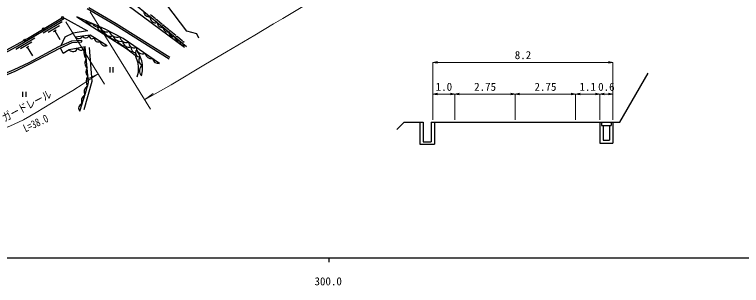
# Model space of a CAD drawing. Units: millimetres at full size, sheet at 1:1000, with parts at other scales. Extents: x 40000 to 680000, y 20000 to 380000.
# Drawn here: x 296402 to 461986, y 198715 to 260402 of the extents above; entities that cross this region are included whole.
import ezdxf
from ezdxf.enums import TextEntityAlignment as Align

# ---------------------------------------------------------------- set-up
doc = ezdxf.new("R2010")
doc.units = ezdxf.units.MM
doc.header["$LTSCALE"] = 1000
for name, color, linetype, lineweight in [('M-BGD', 7, 'Continuous', 25), ('M-STR-HTXT', 7, 'Continuous', 13), ('M-TTL-BAND', 7, 'Continuous', 25)]:
    doc.layers.add(name, color=color, linetype=linetype, lineweight=lineweight)
doc.styles.add('ＭＳ ゴシック', font='')
doc.styles.get('ＭＳ ゴシック').set_extended_font_data('MS Gothic')

# ---------------------------------------------------------------- blocks, each defined once
blk = doc.blocks.new('open_arrow')
at = {"color": 0, "linetype": 'Continuous', "lineweight": -2}
blk.add_lwpolyline([(7.5, 1.25), (0, 0), (7.5, -1.25)], dxfattribs=at)

msp = doc.modelspace()

# ---------------------------------------------------------------- linework, layer by layer
at = {"layer": 'M-BGD'}
for p, q in [((328500, 259417), (327341, 260369)), ((307260, 258712), (302957, 256167)), ((330046, 258147), (328887, 259099)), ((306629, 257815), (304046, 256288)), ((305868, 256843), (305265, 256486)), ((305567, 256664), (306712, 254728)), ((331591, 256878), (330432, 257830)), ((301010, 255015), (296706, 252470)), ((333137, 255608), (331978, 256560)), ((334682, 254339), (333523, 255291)), ((300378, 254119), (297796, 252592)), ((311764, 254173), (311739, 254572)), ((299617, 253146), (299015, 252790)), ((299316, 252968), (300461, 251032)), ((318089, 248396), (318089, 247222)), ((318789, 248396), (318789, 247222)), ((298242, 242807), (298242, 241633)), ((298942, 242807), (298942, 241633)), ((388714, 235896), (388714, 230896)), ((389464, 235896), (389464, 231396)), ((391339, 235896), (391339, 231396)), ((392089, 235896), (392089, 230896)), ((429714, 235896), (429714, 231146)), ((430089, 235896), (430089, 235146)), ((430089, 235146), (432339, 235146)), ((430464, 235146), (430464, 231771)), ((431964, 235146), (431964, 231771)), ((432339, 235896), (432339, 235146)), ((432714, 235896), (432714, 231146)), ((388714, 230896), (392089, 230896)), ((389464, 231396), (391339, 231396)), ((429714, 231146), (432714, 231146)), ((430464, 231771), (431964, 231771))]:
    msp.add_line(p, q, dxfattribs=at)
for points in [[(335143, 252877), (320260, 263987), (319804, 266178), (334283, 275517)], [(335600, 253028), (320743, 265287), (320743, 266114), (334492, 275248)], [(338411, 255009), (337937, 255977), (335647, 256595), (331070, 262585), (331810, 263150), (331529, 263526)], [(312971, 261771), (319336, 258022), (331591, 250325)], [(313315, 262033), (319544, 258364), (331803, 250664)], [(261613, 235692), (263858, 237197), (266231, 239368), (267901, 240712), (269559, 241677), (271344, 242473), (276500, 244535), (281078, 245990), (287356, 248343), (291568, 250231), (296756, 253023), (307787, 259546), (313019, 256659), (309728, 256124), (307853, 255221), (306958, 253296)], [(273212, 243671), (281768, 246665), (287333, 248879), (293820, 251887), (299388, 254949), (307305, 259749)], [(329413, 249289), (321133, 254951), (317022, 257098), (310582, 259899), (321942, 252639), (323885, 251138), (324515, 249422), (324586, 248346), (324548, 247227), (324284, 246108)], [(310212, 255342), (313646, 255790), (317524, 253370)], [(277510, 240796), (279240, 242262), (281830, 242820), (284618, 243584), (289313, 245070), (292164, 246160), (296350, 247852), (299741, 249517), (306515, 253095), (309459, 254433), (311739, 254572)], [(277831, 240544), (279422, 241892), (281925, 242431), (284731, 243200), (289445, 244692), (292310, 245788), (296514, 247486), (299922, 249161), (306691, 252736), (309557, 254039), (311764, 254173)], [(308875, 252368), (307495, 251508), (306895, 252828)], [(311247, 238375), (312584, 242474), (313236, 244892), (312500, 253066), (308875, 252368)], [(313436, 252901), (313981, 245173), (312196, 238699)], [(325330, 246460), (325512, 247571), (325545, 249034), (325432, 249884), (324760, 251349), (324298, 252141)], [(391339, 235896), (391714, 235896), (396714, 235896), (410464, 235896), (424214, 235896), (429714, 235896), (432714, 235896), (434269, 235896), (440732, 247090)], [(383491, 234207), (385180, 235896), (389464, 235896)]]:
    msp.add_lwpolyline(points, dxfattribs=at)
for centre, radius in [((307305, 259749), 225), ((328715, 259240), 75), ((303030, 257157), 225), ((330260, 257971), 75), ((331806, 256702), 75), ((333351, 255432), 75), ((298739, 254592), 225), ((334897, 254163), 75)]:
    msp.add_circle(centre, radius, dxfattribs=at)
for centre, radius, start, end in [((327098, 261140), 1261, 182.56371, 278.38118), ((313737, 259587), 1269, 206.50364, 286.47813), ((315549, 259175), 1660, 209.00203, 283.97975), ((328556, 259791), 1278, 175.45409, 285.49081), ((330025, 258588), 1128, 181.48835, 279.45654), ((316385, 257692), 1091, 188.38333, 284.47999), ((317331, 257883), 1418, 193.00718, 296.12252), ((331344, 257577), 1138, 185.12006, 275.82481), ((311012, 255960), 1011, 217.66849, 337.1921), ((312635, 255828), 738, 200.59529, 354.26529), ((314114, 255653), 750, 172.27573, 317.96063), ((315461, 254968), 811, 166.95679, 309.11852), ((318307, 257232), 1753, 199.87561, 286.39029), ((319805, 257219), 1948, 198.19997, 286.65127), ((319883, 256749), 2264, 213.25226, 267.07503), ((320670, 256279), 2005, 201.31774, 279.98467), ((321878, 255569), 1530, 188.10357, 288.18469), ((332828, 256733), 1399, 191.87266, 269.07223), ((334041, 255580), 1260, 191.27714, 269.66775), ((317027, 254301), 1055, 177.93954, 298.13578), ((321838, 255591), 2345, 208.04538, 266.40053), ((322563, 254549), 1565, 189.00318, 285.06918), ((323671, 254152), 1317, 181.59367, 289.67177), ((334947, 254314), 914, 179.5402, 281.40468), ((309711, 253027), 1064, 218.24325, 343.56222), ((311542, 253279), 981, 214.31987, 347.48562), ((314488, 251848), 2331, 148.50779, 221.78814), ((323592, 253999), 2044, 201.48466, 264.70755), ((324140, 252885), 1180, 172.57521, 261.78306), ((324963, 251718), 992, 138.18351, 274.68044), ((325629, 252946), 1515, 181.25532, 290.01013), ((313856, 249366), 1445, 139.97402, 230.32191), ((325770, 249950), 1065, 132.94265, 257.65565), ((327558, 251795), 1436, 190.94646, 280.31898), ((329163, 250637), 1372, 190.74087, 280.52457), ((326462, 247596), 1604, 125.02793, 225.08299), ((314029, 247396), 1392, 141.94492, 228.351), ((314664, 245176), 1956, 142.89598, 213.05273), ((313746, 242778), 1514, 118.45429, 210.04765), ((313004, 240753), 1388, 114.15252, 209.73377), ((312054, 239047), 1049, 104.10847, 219.77782)]:
    msp.add_arc(centre, radius, start, end, dxfattribs=at)
at = {"layer": 'M-STR-HTXT'}
for p, q in [((313652, 260989), (327351, 238827)), ((308098, 258759), (316880, 244564)), ((391714, 236396), (391714, 249512)), ((391714, 249511), (432714, 249511)), ((432714, 236396), (432714, 249512)), ((315441, 246889), (313230, 245823)), ((326037, 240952), (327977, 242456)), ((391714, 242301), (396714, 242301)), ((396714, 236396), (396714, 242302)), ((396714, 242301), (410464, 242301)), ((410464, 236396), (410464, 242302)), ((410464, 242301), (424214, 242301)), ((424214, 236396), (424214, 242302)), ((429714, 242301), (424214, 242301)), ((429714, 236396), (429714, 242302)), ((432714, 242301), (429714, 242301))]:
    msp.add_line(p, q, dxfattribs=at)
for points in [[(326037, 240952), (332053, 244394), (339873, 249106), (344695, 251920), (351159, 255726), (355389, 258291), (357511, 259527), (366210, 264846)], [(276404, 229442), (280624, 230238), (284238, 231231), (288381, 232458), (292006, 233711), (295351, 235011), (298476, 236424), (301359, 238071), (306578, 241273), (309651, 243102), (312026, 244607), (315441, 246889)]]:
    msp.add_lwpolyline(points, dxfattribs=at)
at = {"layer": 'M-TTL-BAND'}
for p, q in [((40000, 205000), (579000, 205000)), ((368000, 205000), (368000, 204000))]:
    msp.add_line(p, q, dxfattribs=at)

# ---------------------------------------------------------------- block references
at = {"layer": 'M-STR-HTXT', "xscale": 133, "yscale": 133}
for p in [(391714, 249511), (391714, 242301), (396714, 242301), (410464, 242301), (424214, 242301), (429714, 242301)]:
    msp.add_blockref('open_arrow', p, dxfattribs=at)
at = {"layer": 'M-STR-HTXT', "xscale": 133, "yscale": 133, "rotation": 180}
for p in [(432714, 249511), (396714, 242301), (410464, 242301), (424214, 242301), (429714, 242301), (432714, 242301)]:
    msp.add_blockref('open_arrow', p, dxfattribs=at)

# ---------------------------------------------------------------- texts
at = {"layer": 'M-STR-HTXT', "style": 'ＭＳ ゴシック'}
for s, p in [('8.2', (412214, 249699)), ('1.0', (394214, 242488)), ('2.75', (403589, 242488)), ('2.75', (417339, 242488)), ('1.1', (426964, 242488)), ('0.6', (431214, 242488))]:
    msp.add_text(s, height=1833, dxfattribs=at).set_placement(p, align=Align.BOTTOM_CENTER)
at = {"layer": 'M-STR-HTXT', "style": 'ＭＳ ゴシック', "width": 0.8}
for s, rotation, p in [('ガードレール', 27.979, (299863, 238299)), ('L=38.0', 24.942, (301833, 234325))]:
    msp.add_text(s, height=1833, rotation=rotation, dxfattribs=at).set_placement(p, align=Align.BOTTOM_CENTER)
at = {"layer": 'M-TTL-BAND', "style": 'ＭＳ ゴシック'}
msp.add_text('300.0', height=1833, dxfattribs=at).set_placement((367844, 198195), align=Align.BOTTOM_CENTER)

doc.saveas('drawing.dxf')
